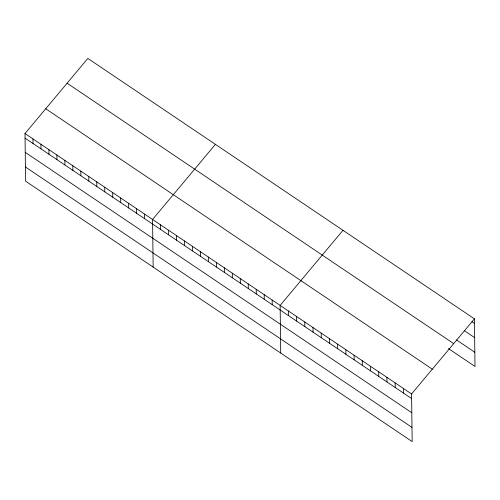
<?xml version="1.0" encoding="UTF-8"?>
<svg xmlns="http://www.w3.org/2000/svg" width="500" height="500" viewBox="0 0 500 500"><rect width="100%" height="100%" fill="white"/><g stroke="black" fill="none" stroke-linecap="round" stroke-linejoin="round"><path stroke-width="0.75" d="M474.419 318.837L411.575 393.956L412.156 441.581L25.581 181.163L25 133.537L87.844 58.419L474.419 318.837L475 366.463L448.462 348.587M215.413 144.356L152.569 219.475L153.15 267.1M342.981 230.294L280.138 305.413L280.719 353.038M471.944 321.744L474.475 323.45M464.538 330.831L474.65 337.644M456.5 339.925L474.825 352.269M67.106 83.206L453.681 343.625M45.738 108.744L432.312 369.169M25 133.537L411.575 393.956M25.056 138.144L411.631 398.569M25.231 152.344L411.806 412.762M25.406 166.969L411.981 427.388M403.363 388.425L403.419 393.038M395.144 382.887L395.2 387.5M386.931 377.356L386.987 381.969M378.719 371.825L378.775 376.431M370.5 366.287L370.556 370.9M362.287 360.756L362.344 365.363M354.075 355.219L354.131 359.831M345.856 349.688L345.913 354.294M337.644 344.15L337.7 348.762M329.425 338.619L329.487 343.231M321.213 333.081L321.269 337.694M313 327.55L313.056 332.163M304.781 322.019L304.837 326.625M296.569 316.481L296.625 321.094M288.356 310.95L288.412 315.556M272.169 300.044L272.225 304.656M264.194 294.675L264.25 299.281M256.219 289.3L256.275 293.913M248.25 283.931L248.306 288.538M240.275 278.556L240.331 283.169M232.3 273.188L232.356 277.8M224.325 267.819L224.381 272.425M216.356 262.444L216.412 267.056M208.381 257.075L208.438 261.681M200.406 251.7L200.463 256.312M192.438 246.331L192.494 250.944M184.462 240.963L184.519 245.569M176.488 235.588L176.544 240.2M168.519 230.219L168.575 234.831M160.544 224.844L160.6 229.456M144.594 214.106L144.65 218.713M136.625 208.731L136.681 213.344M128.65 203.363L128.706 207.975M120.675 197.987L120.731 202.6M112.706 192.619L112.762 197.231M104.731 187.25L104.787 191.856M96.756 181.875L96.812 186.488M88.787 176.506L88.844 181.119M80.812 171.131L80.869 175.744M72.838 165.763L72.894 170.375M64.862 160.394L64.925 165M56.894 155.019L56.95 159.631M48.919 149.65L48.975 154.262M40.944 144.281L41 148.887M32.975 138.906L33.031 143.519"/></g></svg>
